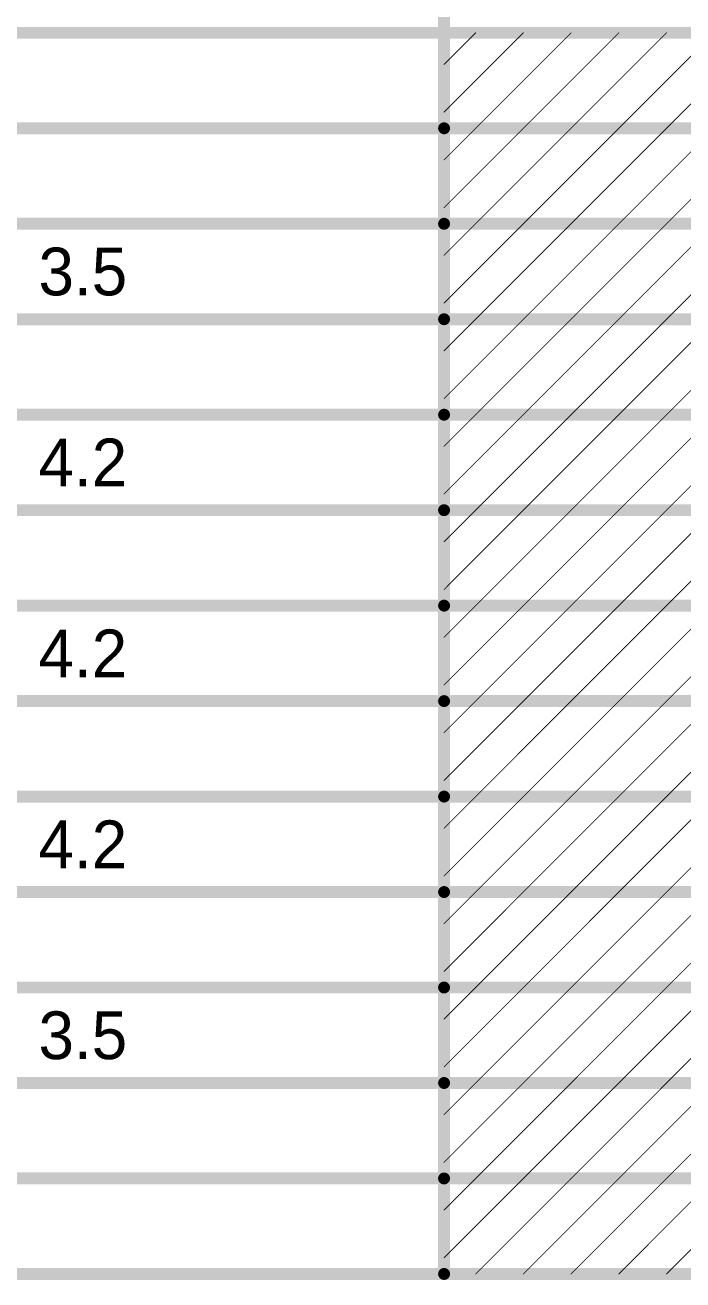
# Model space of a CAD drawing. Header units: millimetres. Extents: x 80 to 196, y 80 to 246.
# Drawn here: x 153.56 to 174.56, y 166.1 to 206.16 of the extents above; entities that cross this region are included whole.
import ezdxf

# ---------------------------------------------------------------- set-up
doc = ezdxf.new("R2010")
doc.units = ezdxf.units.MM
doc.layers.add('DrillDrawing', color=1, linetype='Continuous')

msp = doc.modelspace()

# ---------------------------------------------------------------- linework, layer by layer
at = {"layer": 'DrillDrawing'}
for points, const_width in [([(166.935, 166.287), (166.935, 208.959)], 0.381), ([(80.089, 205.911), (195.375, 205.911)], 0.381), ([(166.935, 204.903), (167.943, 205.911)], 0.0254), ([(166.935, 203.379), (169.467, 205.911)], 0.0254), ([(167.943, 202.863), (170.991, 205.911)], 0.0254), ([(169.467, 202.863), (172.515, 205.911)], 0.0254), ([(170.991, 202.863), (174.039, 205.911)], 0.0254), ([(172.515, 202.863), (175.563, 205.911)], 0.0254), ([(174.039, 202.863), (177.087, 205.911)], 0.0254), ([(152.46, 202.863), (166.935, 202.863)], 0.381), ([(166.935, 202.863), (195.375, 202.863)], 0.381), ([(166.935, 201.855), (167.943, 202.863)], 0.0254), ([(166.935, 200.331), (169.467, 202.863)], 0.0254), ([(167.943, 199.815), (170.991, 202.863)], 0.0254), ([(169.467, 199.815), (172.515, 202.863)], 0.0254), ([(170.991, 199.815), (174.039, 202.863)], 0.0254), ([(172.515, 199.815), (175.563, 202.863)], 0.0254), ([(174.039, 199.815), (177.087, 202.863)], 0.0254), ([(152.46, 199.815), (166.935, 199.815)], 0.381), ([(166.935, 199.815), (195.375, 199.815)], 0.381), ([(166.935, 198.807), (167.943, 199.815)], 0.0254), ([(166.935, 197.283), (169.467, 199.815)], 0.0254), ([(167.943, 196.767), (170.991, 199.815)], 0.0254), ([(169.467, 196.767), (172.515, 199.815)], 0.0254), ([(170.991, 196.767), (174.039, 199.815)], 0.0254), ([(172.515, 196.767), (175.563, 199.815)], 0.0254), ([(174.039, 196.767), (177.087, 199.815)], 0.0254), ([(152.46, 196.767), (166.935, 196.767)], 0.381), ([(166.935, 196.767), (195.375, 196.767)], 0.381), ([(166.935, 195.759), (167.943, 196.767)], 0.0254), ([(166.935, 194.235), (169.467, 196.767)], 0.0254), ([(167.943, 193.719), (170.991, 196.767)], 0.0254), ([(169.467, 193.719), (172.515, 196.767)], 0.0254), ([(170.991, 193.719), (174.039, 196.767)], 0.0254), ([(172.515, 193.719), (175.563, 196.767)], 0.0254), ([(174.039, 193.719), (177.087, 196.767)], 0.0254), ([(152.46, 193.719), (166.935, 193.719)], 0.381), ([(166.935, 193.719), (195.375, 193.719)], 0.381), ([(166.935, 192.711), (167.943, 193.719)], 0.0254), ([(166.935, 191.187), (169.467, 193.719)], 0.0254), ([(167.943, 190.671), (170.991, 193.719)], 0.0254), ([(169.467, 190.671), (172.515, 193.719)], 0.0254), ([(170.991, 190.671), (174.039, 193.719)], 0.0254), ([(172.515, 190.671), (175.563, 193.719)], 0.0254), ([(174.039, 190.671), (177.087, 193.719)], 0.0254), ([(152.46, 190.671), (166.935, 190.671)], 0.381), ([(166.935, 190.671), (195.375, 190.671)], 0.381), ([(166.935, 189.663), (167.943, 190.671)], 0.0254), ([(166.935, 188.139), (169.467, 190.671)], 0.0254), ([(167.943, 187.623), (170.991, 190.671)], 0.0254), ([(169.467, 187.623), (172.515, 190.671)], 0.0254), ([(170.991, 187.623), (174.039, 190.671)], 0.0254), ([(172.515, 187.623), (175.563, 190.671)], 0.0254), ([(174.039, 187.623), (177.087, 190.671)], 0.0254), ([(152.46, 187.623), (166.935, 187.623)], 0.381), ([(166.935, 187.623), (195.375, 187.623)], 0.381), ([(166.935, 186.615), (167.943, 187.623)], 0.0254), ([(166.935, 185.091), (169.467, 187.623)], 0.0254), ([(167.943, 184.575), (170.991, 187.623)], 0.0254), ([(169.467, 184.575), (172.515, 187.623)], 0.0254), ([(170.991, 184.575), (174.039, 187.623)], 0.0254), ([(172.515, 184.575), (175.563, 187.623)], 0.0254), ([(174.039, 184.575), (177.087, 187.623)], 0.0254), ([(152.46, 184.575), (166.935, 184.575)], 0.381), ([(166.935, 184.575), (195.375, 184.575)], 0.381), ([(166.935, 183.567), (167.943, 184.575)], 0.0254), ([(166.935, 182.043), (169.467, 184.575)], 0.0254), ([(167.943, 181.527), (170.991, 184.575)], 0.0254), ([(169.467, 181.527), (172.515, 184.575)], 0.0254), ([(170.991, 181.527), (174.039, 184.575)], 0.0254), ([(172.515, 181.527), (175.563, 184.575)], 0.0254), ([(174.039, 181.527), (177.087, 184.575)], 0.0254), ([(152.46, 181.527), (166.935, 181.527)], 0.381), ([(166.935, 181.527), (195.375, 181.527)], 0.381), ([(166.935, 180.519), (167.943, 181.527)], 0.0254), ([(166.935, 178.995), (169.467, 181.527)], 0.0254), ([(167.943, 178.479), (170.991, 181.527)], 0.0254), ([(169.467, 178.479), (172.515, 181.527)], 0.0254), ([(170.991, 178.479), (174.039, 181.527)], 0.0254), ([(172.515, 178.479), (175.563, 181.527)], 0.0254), ([(174.039, 178.479), (177.087, 181.527)], 0.0254), ([(152.46, 178.479), (166.935, 178.479)], 0.381), ([(166.935, 178.479), (195.375, 178.479)], 0.381), ([(166.935, 177.471), (167.943, 178.479)], 0.0254), ([(166.935, 175.947), (169.467, 178.479)], 0.0254), ([(167.943, 175.431), (170.991, 178.479)], 0.0254), ([(169.467, 175.431), (172.515, 178.479)], 0.0254), ([(170.991, 175.431), (174.039, 178.479)], 0.0254), ([(172.515, 175.431), (175.563, 178.479)], 0.0254), ([(174.039, 175.431), (177.087, 178.479)], 0.0254), ([(152.46, 175.431), (166.935, 175.431)], 0.381), ([(166.935, 175.431), (195.375, 175.431)], 0.381), ([(166.935, 174.423), (167.943, 175.431)], 0.0254), ([(166.935, 172.899), (169.467, 175.431)], 0.0254), ([(167.943, 172.383), (170.991, 175.431)], 0.0254), ([(169.467, 172.383), (172.515, 175.431)], 0.0254), ([(170.991, 172.383), (174.039, 175.431)], 0.0254), ([(172.515, 172.383), (175.563, 175.431)], 0.0254), ([(174.039, 172.383), (177.087, 175.431)], 0.0254), ([(152.46, 172.383), (166.935, 172.383)], 0.381), ([(166.935, 172.383), (195.375, 172.383)], 0.381), ([(166.935, 171.375), (167.943, 172.383)], 0.0254), ([(166.935, 169.851), (169.467, 172.383)], 0.0254), ([(167.943, 169.335), (170.991, 172.383)], 0.0254), ([(169.467, 169.335), (172.515, 172.383)], 0.0254), ([(170.991, 169.335), (174.039, 172.383)], 0.0254), ([(172.515, 169.335), (175.563, 172.383)], 0.0254), ([(174.039, 169.335), (177.087, 172.383)], 0.0254), ([(152.46, 169.335), (166.935, 169.335)], 0.381), ([(166.935, 169.335), (195.375, 169.335)], 0.381), ([(166.935, 168.327), (167.943, 169.335)], 0.0254), ([(166.935, 166.803), (169.467, 169.335)], 0.0254), ([(167.943, 166.287), (170.991, 169.335)], 0.0254), ([(169.467, 166.287), (172.515, 169.335)], 0.0254), ([(170.991, 166.287), (174.039, 169.335)], 0.0254), ([(172.515, 166.287), (175.563, 169.335)], 0.0254), ([(174.039, 166.287), (177.087, 169.335)], 0.0254), ([(152.46, 166.287), (166.935, 166.287)], 0.381), ([(166.935, 166.287), (195.375, 166.287)], 0.381)]:
    msp.add_lwpolyline(points, dxfattribs=dict(at, const_width=const_width))
for points, const_width in [([(167.936, 205.911, 1), (167.949, 205.911, 1)], 0.0127), ([(169.46, 205.911, 1), (169.473, 205.911, 1)], 0.0127), ([(170.984, 205.911, 1), (170.997, 205.911, 1)], 0.0127), ([(172.508, 205.911, 1), (172.521, 205.911, 1)], 0.0127), ([(174.032, 205.911, 1), (174.045, 205.911, 1)], 0.0127), ([(166.929, 204.903, 1), (166.941, 204.903, 1)], 0.0127), ([(166.929, 203.379, 1), (166.941, 203.379, 1)], 0.0127), ([(166.84, 202.863, 1), (167.03, 202.863, 1)], 0.191), ([(166.84, 202.863, 1), (167.03, 202.863, 1)], 0.191), ([(167.936, 202.863, 1), (167.949, 202.863, 1)], 0.0127), ([(167.936, 202.863, 1), (167.949, 202.863, 1)], 0.0127), ([(169.46, 202.863, 1), (169.473, 202.863, 1)], 0.0127), ([(169.46, 202.863, 1), (169.473, 202.863, 1)], 0.0127), ([(170.984, 202.863, 1), (170.997, 202.863, 1)], 0.0127), ([(170.984, 202.863, 1), (170.997, 202.863, 1)], 0.0127), ([(172.508, 202.863, 1), (172.521, 202.863, 1)], 0.0127), ([(172.508, 202.863, 1), (172.521, 202.863, 1)], 0.0127), ([(174.032, 202.863, 1), (174.045, 202.863, 1)], 0.0127), ([(174.032, 202.863, 1), (174.045, 202.863, 1)], 0.0127), ([(166.929, 201.855, 1), (166.941, 201.855, 1)], 0.0127), ([(166.929, 200.331, 1), (166.941, 200.331, 1)], 0.0127), ([(166.84, 199.815, 1), (167.03, 199.815, 1)], 0.191), ([(166.84, 199.815, 1), (167.03, 199.815, 1)], 0.191), ([(167.936, 199.815, 1), (167.949, 199.815, 1)], 0.0127), ([(167.936, 199.815, 1), (167.949, 199.815, 1)], 0.0127), ([(169.46, 199.815, 1), (169.473, 199.815, 1)], 0.0127), ([(169.46, 199.815, 1), (169.473, 199.815, 1)], 0.0127), ([(170.984, 199.815, 1), (170.997, 199.815, 1)], 0.0127), ([(170.984, 199.815, 1), (170.997, 199.815, 1)], 0.0127), ([(172.508, 199.815, 1), (172.521, 199.815, 1)], 0.0127), ([(172.508, 199.815, 1), (172.521, 199.815, 1)], 0.0127), ([(174.032, 199.815, 1), (174.045, 199.815, 1)], 0.0127), ([(174.032, 199.815, 1), (174.045, 199.815, 1)], 0.0127), ([(166.929, 198.807, 1), (166.941, 198.807, 1)], 0.0127), ([(166.929, 197.283, 1), (166.941, 197.283, 1)], 0.0127), ([(166.84, 196.767, 1), (167.03, 196.767, 1)], 0.191), ([(166.84, 196.767, 1), (167.03, 196.767, 1)], 0.191), ([(167.936, 196.767, 1), (167.949, 196.767, 1)], 0.0127), ([(167.936, 196.767, 1), (167.949, 196.767, 1)], 0.0127), ([(169.46, 196.767, 1), (169.473, 196.767, 1)], 0.0127), ([(169.46, 196.767, 1), (169.473, 196.767, 1)], 0.0127), ([(170.984, 196.767, 1), (170.997, 196.767, 1)], 0.0127), ([(170.984, 196.767, 1), (170.997, 196.767, 1)], 0.0127), ([(172.508, 196.767, 1), (172.521, 196.767, 1)], 0.0127), ([(172.508, 196.767, 1), (172.521, 196.767, 1)], 0.0127), ([(174.032, 196.767, 1), (174.045, 196.767, 1)], 0.0127), ([(174.032, 196.767, 1), (174.045, 196.767, 1)], 0.0127), ([(166.929, 195.759, 1), (166.941, 195.759, 1)], 0.0127), ([(166.84, 193.719, 1), (167.03, 193.719, 1)], 0.191), ([(166.84, 193.719, 1), (167.03, 193.719, 1)], 0.191), ([(166.929, 194.235, 1), (166.941, 194.235, 1)], 0.0127), ([(167.936, 193.719, 1), (167.949, 193.719, 1)], 0.0127), ([(167.936, 193.719, 1), (167.949, 193.719, 1)], 0.0127), ([(169.46, 193.719, 1), (169.473, 193.719, 1)], 0.0127), ([(169.46, 193.719, 1), (169.473, 193.719, 1)], 0.0127), ([(170.984, 193.719, 1), (170.997, 193.719, 1)], 0.0127), ([(170.984, 193.719, 1), (170.997, 193.719, 1)], 0.0127), ([(172.508, 193.719, 1), (172.521, 193.719, 1)], 0.0127), ([(172.508, 193.719, 1), (172.521, 193.719, 1)], 0.0127), ([(174.032, 193.719, 1), (174.045, 193.719, 1)], 0.0127), ([(174.032, 193.719, 1), (174.045, 193.719, 1)], 0.0127), ([(166.929, 192.711, 1), (166.941, 192.711, 1)], 0.0127), ([(166.929, 191.187, 1), (166.941, 191.187, 1)], 0.0127), ([(166.84, 190.671, 1), (167.03, 190.671, 1)], 0.191), ([(166.84, 190.671, 1), (167.03, 190.671, 1)], 0.191), ([(167.936, 190.671, 1), (167.949, 190.671, 1)], 0.0127), ([(167.936, 190.671, 1), (167.949, 190.671, 1)], 0.0127), ([(169.46, 190.671, 1), (169.473, 190.671, 1)], 0.0127), ([(169.46, 190.671, 1), (169.473, 190.671, 1)], 0.0127), ([(170.984, 190.671, 1), (170.997, 190.671, 1)], 0.0127), ([(170.984, 190.671, 1), (170.997, 190.671, 1)], 0.0127), ([(172.508, 190.671, 1), (172.521, 190.671, 1)], 0.0127), ([(172.508, 190.671, 1), (172.521, 190.671, 1)], 0.0127), ([(174.032, 190.671, 1), (174.045, 190.671, 1)], 0.0127), ([(174.032, 190.671, 1), (174.045, 190.671, 1)], 0.0127), ([(166.929, 189.663, 1), (166.941, 189.663, 1)], 0.0127), ([(166.929, 188.139, 1), (166.941, 188.139, 1)], 0.0127), ([(166.84, 187.623, 1), (167.03, 187.623, 1)], 0.191), ([(166.84, 187.623, 1), (167.03, 187.623, 1)], 0.191), ([(167.936, 187.623, 1), (167.949, 187.623, 1)], 0.0127), ([(167.936, 187.623, 1), (167.949, 187.623, 1)], 0.0127), ([(169.46, 187.623, 1), (169.473, 187.623, 1)], 0.0127), ([(169.46, 187.623, 1), (169.473, 187.623, 1)], 0.0127), ([(170.984, 187.623, 1), (170.997, 187.623, 1)], 0.0127), ([(170.984, 187.623, 1), (170.997, 187.623, 1)], 0.0127), ([(172.508, 187.623, 1), (172.521, 187.623, 1)], 0.0127), ([(172.508, 187.623, 1), (172.521, 187.623, 1)], 0.0127), ([(174.032, 187.623, 1), (174.045, 187.623, 1)], 0.0127), ([(174.032, 187.623, 1), (174.045, 187.623, 1)], 0.0127), ([(166.929, 186.615, 1), (166.941, 186.615, 1)], 0.0127), ([(166.929, 185.091, 1), (166.941, 185.091, 1)], 0.0127), ([(166.84, 184.575, 1), (167.03, 184.575, 1)], 0.191), ([(166.84, 184.575, 1), (167.03, 184.575, 1)], 0.191), ([(167.936, 184.575, 1), (167.949, 184.575, 1)], 0.0127), ([(167.936, 184.575, 1), (167.949, 184.575, 1)], 0.0127), ([(169.46, 184.575, 1), (169.473, 184.575, 1)], 0.0127), ([(169.46, 184.575, 1), (169.473, 184.575, 1)], 0.0127), ([(170.984, 184.575, 1), (170.997, 184.575, 1)], 0.0127), ([(170.984, 184.575, 1), (170.997, 184.575, 1)], 0.0127), ([(172.508, 184.575, 1), (172.521, 184.575, 1)], 0.0127), ([(172.508, 184.575, 1), (172.521, 184.575, 1)], 0.0127), ([(174.032, 184.575, 1), (174.045, 184.575, 1)], 0.0127), ([(174.032, 184.575, 1), (174.045, 184.575, 1)], 0.0127), ([(166.929, 183.567, 1), (166.941, 183.567, 1)], 0.0127), ([(166.929, 182.043, 1), (166.941, 182.043, 1)], 0.0127), ([(166.84, 181.527, 1), (167.03, 181.527, 1)], 0.191), ([(166.84, 181.527, 1), (167.03, 181.527, 1)], 0.191), ([(167.936, 181.527, 1), (167.949, 181.527, 1)], 0.0127), ([(167.936, 181.527, 1), (167.949, 181.527, 1)], 0.0127), ([(169.46, 181.527, 1), (169.473, 181.527, 1)], 0.0127), ([(169.46, 181.527, 1), (169.473, 181.527, 1)], 0.0127), ([(170.984, 181.527, 1), (170.997, 181.527, 1)], 0.0127), ([(170.984, 181.527, 1), (170.997, 181.527, 1)], 0.0127), ([(172.508, 181.527, 1), (172.521, 181.527, 1)], 0.0127), ([(172.508, 181.527, 1), (172.521, 181.527, 1)], 0.0127), ([(174.032, 181.527, 1), (174.045, 181.527, 1)], 0.0127), ([(174.032, 181.527, 1), (174.045, 181.527, 1)], 0.0127), ([(166.929, 180.519, 1), (166.941, 180.519, 1)], 0.0127), ([(166.929, 178.995, 1), (166.941, 178.995, 1)], 0.0127), ([(166.84, 178.479, 1), (167.03, 178.479, 1)], 0.191), ([(166.84, 178.479, 1), (167.03, 178.479, 1)], 0.191), ([(167.936, 178.479, 1), (167.949, 178.479, 1)], 0.0127), ([(167.936, 178.479, 1), (167.949, 178.479, 1)], 0.0127), ([(169.46, 178.479, 1), (169.473, 178.479, 1)], 0.0127), ([(169.46, 178.479, 1), (169.473, 178.479, 1)], 0.0127), ([(170.984, 178.479, 1), (170.997, 178.479, 1)], 0.0127), ([(170.984, 178.479, 1), (170.997, 178.479, 1)], 0.0127), ([(172.508, 178.479, 1), (172.521, 178.479, 1)], 0.0127), ([(172.508, 178.479, 1), (172.521, 178.479, 1)], 0.0127), ([(174.032, 178.479, 1), (174.045, 178.479, 1)], 0.0127), ([(174.032, 178.479, 1), (174.045, 178.479, 1)], 0.0127), ([(166.929, 177.471, 1), (166.941, 177.471, 1)], 0.0127), ([(166.929, 175.947, 1), (166.941, 175.947, 1)], 0.0127), ([(166.84, 175.431, 1), (167.03, 175.431, 1)], 0.191), ([(166.84, 175.431, 1), (167.03, 175.431, 1)], 0.191), ([(167.936, 175.431, 1), (167.949, 175.431, 1)], 0.0127), ([(167.936, 175.431, 1), (167.949, 175.431, 1)], 0.0127), ([(169.46, 175.431, 1), (169.473, 175.431, 1)], 0.0127), ([(169.46, 175.431, 1), (169.473, 175.431, 1)], 0.0127), ([(170.984, 175.431, 1), (170.997, 175.431, 1)], 0.0127), ([(170.984, 175.431, 1), (170.997, 175.431, 1)], 0.0127), ([(172.508, 175.431, 1), (172.521, 175.431, 1)], 0.0127), ([(172.508, 175.431, 1), (172.521, 175.431, 1)], 0.0127), ([(174.032, 175.431, 1), (174.045, 175.431, 1)], 0.0127), ([(174.032, 175.431, 1), (174.045, 175.431, 1)], 0.0127), ([(166.929, 174.423, 1), (166.941, 174.423, 1)], 0.0127), ([(166.929, 172.899, 1), (166.941, 172.899, 1)], 0.0127), ([(166.84, 172.383, 1), (167.03, 172.383, 1)], 0.191), ([(166.84, 172.383, 1), (167.03, 172.383, 1)], 0.191), ([(167.936, 172.383, 1), (167.949, 172.383, 1)], 0.0127), ([(167.936, 172.383, 1), (167.949, 172.383, 1)], 0.0127), ([(169.46, 172.383, 1), (169.473, 172.383, 1)], 0.0127), ([(169.46, 172.383, 1), (169.473, 172.383, 1)], 0.0127), ([(170.984, 172.383, 1), (170.997, 172.383, 1)], 0.0127), ([(170.984, 172.383, 1), (170.997, 172.383, 1)], 0.0127), ([(172.508, 172.383, 1), (172.521, 172.383, 1)], 0.0127), ([(172.508, 172.383, 1), (172.521, 172.383, 1)], 0.0127), ([(174.032, 172.383, 1), (174.045, 172.383, 1)], 0.0127), ([(174.032, 172.383, 1), (174.045, 172.383, 1)], 0.0127), ([(166.929, 171.375, 1), (166.941, 171.375, 1)], 0.0127), ([(166.929, 169.851, 1), (166.941, 169.851, 1)], 0.0127), ([(166.84, 169.335, 1), (167.03, 169.335, 1)], 0.191), ([(166.84, 169.335, 1), (167.03, 169.335, 1)], 0.191), ([(167.936, 169.335, 1), (167.949, 169.335, 1)], 0.0127), ([(167.936, 169.335, 1), (167.949, 169.335, 1)], 0.0127), ([(169.46, 169.335, 1), (169.473, 169.335, 1)], 0.0127), ([(169.46, 169.335, 1), (169.473, 169.335, 1)], 0.0127), ([(170.984, 169.335, 1), (170.997, 169.335, 1)], 0.0127), ([(170.984, 169.335, 1), (170.997, 169.335, 1)], 0.0127), ([(172.508, 169.335, 1), (172.521, 169.335, 1)], 0.0127), ([(172.508, 169.335, 1), (172.521, 169.335, 1)], 0.0127), ([(174.032, 169.335, 1), (174.045, 169.335, 1)], 0.0127), ([(174.032, 169.335, 1), (174.045, 169.335, 1)], 0.0127), ([(166.929, 168.327, 1), (166.941, 168.327, 1)], 0.0127), ([(166.929, 166.803, 1), (166.941, 166.803, 1)], 0.0127), ([(166.84, 166.287, 1), (167.03, 166.287, 1)], 0.191), ([(166.84, 166.287, 1), (167.03, 166.287, 1)], 0.191), ([(166.84, 166.287, 1), (167.03, 166.287, 1)], 0.191), ([(167.936, 166.287, 1), (167.949, 166.287, 1)], 0.0127), ([(169.46, 166.287, 1), (169.473, 166.287, 1)], 0.0127), ([(170.984, 166.287, 1), (170.997, 166.287, 1)], 0.0127), ([(172.508, 166.287, 1), (172.521, 166.287, 1)], 0.0127), ([(174.032, 166.287, 1), (174.045, 166.287, 1)], 0.0127)]:
    msp.add_lwpolyline(points, format="xyb", close=True, dxfattribs=dict(at, const_width=const_width))

# ---------------------------------------------------------------- texts
for s, p in [('3.5', (153.984, 197.529)), ('4.2', (153.984, 191.433)), ('4.2', (153.984, 185.337)), ('4.2', (153.984, 179.241)), ('3.5', (153.984, 173.145))]:
    msp.add_text(s, height=1.524, dxfattribs=at).set_placement(p)

doc.saveas('drawing.dxf')
